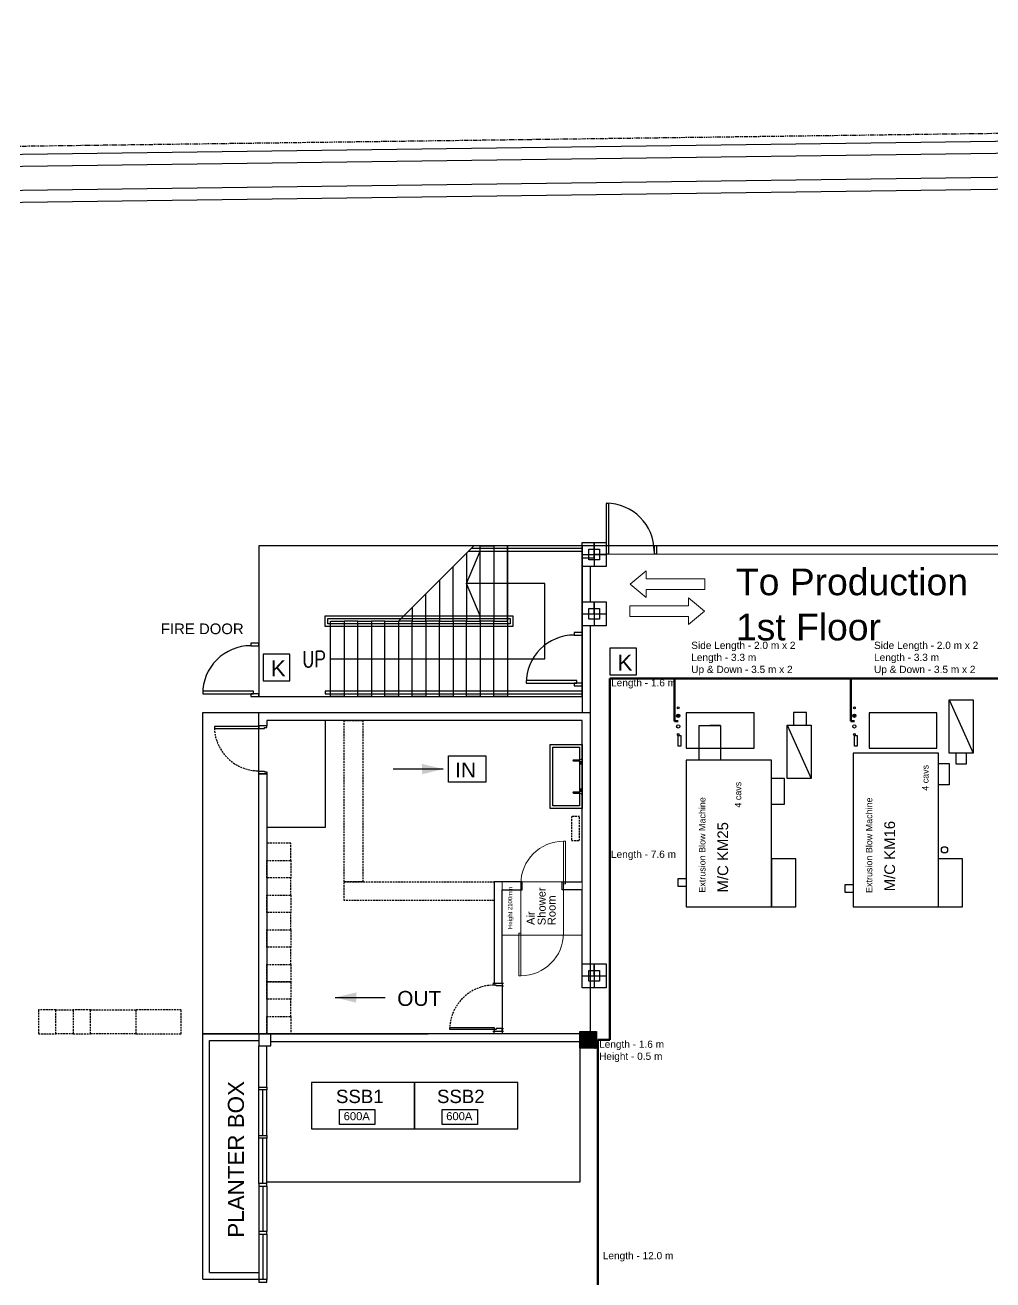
# Model space of a CAD drawing. Header units: millimetres. Extents: x -1052 to 3351, y 0 to 2015.
# Drawn here: x -738.2 to -470, y 1600.9 to 1948.7 of the extents above; entities that cross this region are included whole.
import ezdxf

# ---------------------------------------------------------------- set-up
doc = ezdxf.new("R2010")
doc.units = ezdxf.units.MM
doc.linetypes.add('HIDDEN', pattern=[0.375, 0.25, -0.125])
doc.linetypes.add('PHANTOM', pattern=[2.5, 1.25, -0.25, 0.25, -0.25, 0.25, -0.25])
for name, color, linetype, lineweight in [('0.4圖面線', 6, 'Continuous', 18), ('AM_0', 7, 'Continuous', 25), ('AM_6', 2, 'Continuous', 35), ('AM_CL', 7, 'Continuous', 15), ('Layer1', 50, 'Continuous', 25)]:
    doc.layers.add(name, color=color, linetype=linetype, lineweight=lineweight)
for name, color, linetype in [('11', 7, 'Continuous'), ('2', 7, 'Continuous'), ('4', 9, 'Continuous'), ('9', 9, 'Continuous'), ('BOMBA', 10, 'Continuous'), ('BOUNDARY', 6, 'PHANTOM'), ('COLUMN', 3, 'Continuous'), ('DRAIN', 5, 'Continuous'), ('Glass', 9, 'Continuous'), ('Machine', 7, 'Continuous'), ('New Renovation', 7, 'Continuous'), ('SWHO SPEC Standard', 7, 'Continuous'), ('TITLE', 7, 'Continuous'), ('WALL', 2, 'Continuous')]:
    doc.layers.add(name, color=color, linetype=linetype)
doc.styles.get("Standard").update_dxf_attribs({"font": 'arial.ttf'})
doc.styles.add('SWHO SPEC.2 Standard', font='romans.shx', dxfattribs={"width": 0.8})
pattern_1 = [(45, (-1475.29492, 7703.07903), (-0.1359721316, 0.1359721316), [])]

# ---------------------------------------------------------------- blocks, each defined once
blk = doc.blocks.new('A$C7DA8429F')
at = {"layer": 'New Renovation'}
blk.add_line((4030, 2819), (2620, 1409), dxfattribs=at)
for points in [[(6060, 2819), (0, 2819), (0, 0), (6060, 0)], [(6060, 2769), (3980, 2769), (3930, 2719), (6060, 2719)], [(4150, 1409), (4150, 2819), (4405, 2819), (4405, 1409)], [(4660, 1409), (4660, 2819), (4405, 2819), (4405, 1409)], [(4660, 0), (6060, 0), (6060, 2819), (4660, 2819)], [(1245, 1509), (4760, 1509), (4760, 1309), (1245, 1309)], [(4710, 1359), (1295, 1359), (1295, 1459), (4710, 1459)], [(1600, 1409), (1600, 0), (1345, 0), (1345, 1409)], [(1600, 1409), (1600, 0), (1855, 0), (1855, 1409)], [(2110, 1409), (2110, 0), (1855, 0), (1855, 1409)], [(2110, 1409), (2110, 0), (2365, 0), (2365, 1409)], [(2620, 1409), (2620, 0), (2365, 0), (2365, 1409)], [(2620, 1409), (2620, 0), (2875, 0), (2875, 1409)], [(3130, 1409), (3130, 0), (2875, 0), (2875, 1409)], [(3130, 1409), (3130, 0), (3385, 0), (3385, 1409)], [(3640, 1409), (3640, 0), (3385, 0), (3385, 1409)], [(3640, 1409), (3640, 0), (3895, 0), (3895, 1409)], [(4150, 1409), (4150, 0), (3895, 0), (3895, 1409)], [(4150, 1409), (4150, 0), (4405, 0), (4405, 1409)], [(4660, 1409), (4660, 0), (4405, 0), (4405, 1409)], [(6060, 100), (1245, 100), (1245, 50), (6060, 50)]]:
    blk.add_lwpolyline(points, close=True, dxfattribs=at)
for points in [[(3895, 2684), (3895, 1409), (3640, 1409), (3640, 2429)], [(3895, 2114), (3895, 1409), (4150, 1409), (4150, 2819), (4030, 2819)], [(4150, 1509), (3895, 2114), (4150, 2719)], [(3385, 2174), (3385, 1409), (3640, 1409), (3640, 2429)], [(3385, 2174), (3385, 1409), (3130, 1409), (3130, 1919)], [(1345, 705), (5360, 705), (5360, 2114), (3895, 2114)], [(2875, 1664), (2875, 1409), (3130, 1409), (3130, 1919)], [(2875, 1664), (2875, 1409), (2620, 1409)]]:
    blk.add_lwpolyline(points, dxfattribs=at)
at = {"layer": 'SWHO SPEC Standard', "color": 0, "insert": (1258, 846), "char_height": 300, "width": 7500, "attachment_point": 3, "style": 'SWHO SPEC.2 Standard'}
blk.add_mtext('UP', dxfattribs=at)

msp = doc.modelspace()

# ---------------------------------------------------------------- hatches: boundary and pattern name
h = msp.add_hatch()
h.set_pattern_fill('_U', color=0, scale=0.192294, angle=45, style=0, pattern_type=0)
h.set_pattern_definition(pattern_1)
h.paths.add_polyline_path([(-579.8765, 1669.7413), (-584.5021, 1669.7413), (-584.5021, 1665.1158), (-579.8765, 1665.1158)])
h = msp.add_hatch()
h.set_pattern_fill('_U', color=0, scale=0.192294, angle=45, style=0, pattern_type=0)
h.set_pattern_definition(pattern_1)
h.paths.add_polyline_path([(-579.8765, 1669.7413), (-584.5021, 1669.7413), (-584.5021, 1665.1158), (-579.8765, 1665.1158)])

# ---------------------------------------------------------------- linework, layer by layer
for p, q in [((-583.8503, 1782.2116), (-583.8503, 1788.8679)), ((-583.8503, 1788.8679), (-577.194, 1788.8679)), ((-580.5221, 1788.8679), (-580.5221, 1782.2116)), ((-580.5221, 1785.5398), (-580.5221, 1788.8679)), ((-577.194, 1788.8679), (-577.194, 1782.2116)), ((-583.8503, 1785.5398), (-577.194, 1785.5398)), ((-577.194, 1782.2116), (-583.8503, 1782.2116)), ((-521.7246, 1758.2104), (-525.2746, 1758.2104)), ((-525.2746, 1758.2104), (-525.2746, 1755.8062)), ((-521.7246, 1755.8062), (-521.7246, 1758.2104)), ((-551.4561, 1745.0102), (-551.4561, 1754.6249)), ((-551.4561, 1754.6249), (-547.0186, 1754.6249)), ((-545.5394, 1754.6249), (-548.4978, 1754.6249)), ((-547.0186, 1754.6249), (-545.5394, 1754.6249)), ((-545.5394, 1754.6249), (-545.5394, 1745.0102)), ((-527.0496, 1754.6604), (-520.3933, 1739.8686)), ((-525.2746, 1755.8062), (-525.2746, 1754.6604)), ((-521.7246, 1754.6604), (-521.7246, 1755.8062)), ((-485.1149, 1704.3327), (-485.1149, 1746.9332)), ((-622.3538, 1742.5242), (-636.2445, 1742.5242)), ((-485.1149, 1744.0281), (-482.1565, 1744.0281)), ((-482.1565, 1744.0281), (-482.1565, 1738.1114)), ((-527.7892, 1739.8686), (-531.3392, 1739.8686)), ((-482.1565, 1738.1114), (-485.1149, 1738.1114)), ((-583.8503, 1681.8491), (-583.8503, 1688.5054)), ((-583.8503, 1688.5054), (-577.194, 1688.5054)), ((-580.5221, 1688.5054), (-580.5221, 1681.8491)), ((-580.5221, 1685.1773), (-580.5221, 1688.5054)), ((-577.194, 1688.5054), (-577.194, 1681.8491)), ((-583.8503, 1685.1773), (-577.194, 1685.1773)), ((-577.194, 1681.8491), (-583.8503, 1681.8491)), ((-652.3177, 1679.2084), (-638.427, 1679.2084))]:
    msp.add_line(p, q)
at = {"color": 0}
for p, q in [((-508.7818, 1746.9332), (-508.7818, 1704.3327)), ((-485.1149, 1746.9332), (-508.7818, 1746.9332)), ((-555.0062, 1745.0102), (-555.0062, 1704.3327)), ((-531.3392, 1745.0102), (-555.0062, 1745.0102)), ((-531.3392, 1704.3327), (-531.3392, 1745.0102)), ((-527.7892, 1732.7685), (-527.7892, 1739.8686)), ((-531.3392, 1732.7685), (-527.7892, 1732.7685)), ((-478.4585, 1717.6454), (-485.1149, 1717.6454)), ((-478.4585, 1704.3327), (-478.4585, 1717.6454)), ((-555.0062, 1704.3327), (-531.3392, 1704.3327)), ((-508.7818, 1704.3327), (-485.1149, 1704.3327)), ((-485.1149, 1704.3327), (-478.4585, 1704.3327))]:
    msp.add_line(p, q, dxfattribs=at)
for points in [[(-580.5163, 1804.3441), (-580.5163, 1802.1252), (-448.5881, 1802.1248), (-448.588, 1804.3436)], [(-582.0013, 1787.0189), (-579.0429, 1787.0189), (-579.0429, 1784.0606), (-582.0013, 1784.0606)], [(-520.3933, 1739.8686), (-527.0496, 1739.8686), (-527.0496, 1754.6604), (-520.3933, 1754.6604)], [(-620.8746, 1738.9002), (-620.8746, 1746.1482), (-610.5204, 1746.1482), (-610.5204, 1738.9002)], [(-480.3075, 1743.9748), (-477.3492, 1743.9748), (-477.3492, 1746.9332), (-480.3075, 1746.9332)], [(-531.3392, 1704.3327), (-524.6829, 1704.3327), (-524.6829, 1717.6454), (-531.3392, 1717.6454)], [(-555.0062, 1709.9583), (-557.2249, 1709.9583), (-557.2249, 1712.1771), (-555.0062, 1712.1771)], [(-508.7818, 1708.2687), (-511.0005, 1708.2687), (-511.0005, 1710.4875), (-508.7818, 1710.4875)], [(-582.0013, 1686.6565), (-579.0429, 1686.6565), (-579.0429, 1683.6981), (-582.0013, 1683.6981)], [(-651.0836, 1648.1976), (-641.295, 1648.1976), (-641.295, 1644.0137), (-651.0836, 1644.0137)], [(-622.6652, 1648.1976), (-612.8766, 1648.1976), (-612.8766, 1644.0137), (-622.6652, 1644.0137)]]:
    msp.add_lwpolyline(points, close=True)
for points in [[(-482.1565, 1761.725), (-475.5002, 1761.725), (-475.5002, 1755.8062)], [(-482.1565, 1755.8062), (-482.1565, 1761.725)], [(-475.5002, 1755.8062), (-475.5002, 1746.9332), (-482.1565, 1746.9332), (-482.1565, 1755.8062)]]:
    msp.add_lwpolyline(points)
at = {"color": 3}
for centre, radius in [((-557.225, 1757.2874), 0.4475), ((-557.225, 1759.5062), 0.2515), ((-508.412, 1757.2874), 0.4475), ((-508.412, 1759.5062), 0.2515), ((-557.225, 1754.329), 0.4475), ((-508.412, 1754.329), 0.4475)]:
    msp.add_circle(centre, radius, dxfattribs=at)
at = {"color": 0}
msp.add_circle((-483.4299, 1720.1244), 0.8679, dxfattribs=at)
for points in [[(-628.2965, 1743.9423), (-628.1727, 1741.0678), (-622.3538, 1742.5242)], [(-646.375, 1680.6265), (-646.4989, 1677.752), (-652.3177, 1679.2084)]]:
    msp.add_solid(points)
at = {"layer": '0.4圖面線'}
for p, q in [((-583.8483, 1711.2493), (-606.0361, 1711.2493)), ((-606.0361, 1711.2493), (-606.0361, 1696.4575)), ((-583.8483, 1696.4575), (-583.8483, 1711.2493)), ((-600.8589, 1710.6577), (-600.8589, 1697.0492)), ((-589.0255, 1697.0492), (-589.0255, 1710.6577)), ((-606.0361, 1696.4575), (-583.8483, 1696.4575))]:
    msp.add_line(p, q, dxfattribs=at)
for points in [[(-588.5078, 1722.4911), (-589.0255, 1722.4911), (-589.0255, 1710.6577), (-588.5078, 1710.6577)], [(-601.3766, 1685.2157), (-600.8589, 1685.2157), (-600.8589, 1697.0492), (-601.3766, 1697.0492)]]:
    msp.add_lwpolyline(points, close=True, dxfattribs=at)
for centre, start, end in [((-589.0255, 1710.6577), 90, 180), ((-600.8589, 1697.0492), 270, 0)]:
    msp.add_arc(centre, 11.8335, start, end, dxfattribs=at)
at = {"layer": '11'}
for p, q in [((-673.4654, 1640.9927), (-673.465, 1653.5658)), ((-671.2466, 1640.9927), (-671.2462, 1653.5657)), ((-673.4658, 1627.6801), (-673.4654, 1640.2531)), ((-671.247, 1627.68), (-671.2466, 1640.2531)), ((-673.4658, 1626.9405), (-673.4662, 1614.3675)), ((-671.247, 1626.9404), (-671.2474, 1614.3674)), ((-673.4662, 1613.6279), (-673.4665, 1601.0548)), ((-671.2474, 1613.6278), (-671.2478, 1601.0548))]:
    msp.add_line(p, q, dxfattribs=at)
at = {"layer": '4'}
for p, q in [((-689.012, 1669.1006), (-673.4806, 1669.101)), ((-689.01, 1601.16), (-689.012, 1669.1006)), ((-687.1629, 1667.2517), (-673.4805, 1667.2521)), ((-687.1611, 1603.009), (-687.1629, 1667.2517)), ((-689.01, 1601.16), (-673.4665, 1601.16)), ((-687.1611, 1603.009), (-673.4665, 1603.009))]:
    msp.add_line(p, q, dxfattribs=at)
for points in [[(-673.465, 1653.5658), (-673.465, 1654.3054), (-671.2462, 1654.3053), (-671.2462, 1653.5657)], [(-673.4654, 1640.2531), (-673.4654, 1640.9927), (-671.2466, 1640.9927), (-671.2466, 1640.2531)], [(-673.4658, 1627.6801), (-673.4658, 1626.9405), (-671.247, 1626.9404), (-671.247, 1627.68)], [(-673.4662, 1614.3675), (-673.4662, 1613.6279), (-671.2474, 1613.6278), (-671.2474, 1614.3674)], [(-673.4665, 1601.0548), (-673.4666, 1600.3152), (-671.2478, 1600.3152), (-671.2478, 1601.0548)]]:
    msp.add_lwpolyline(points, close=True, dxfattribs=at)
at = {"layer": '9'}
for p, q in [((-689.01, 1603.009), (-689.012, 1669.1006)), ((-689.012, 1669.1006), (-626.5597, 1669.0939)), ((-584.1372, 1669.0927), (-583.8483, 1669.0927)), ((-584.1372, 1669.0927), (-583.8483, 1669.0927))]:
    msp.add_line(p, q, dxfattribs=at)
at = {"layer": 'AM_0'}
for p, q in [((-583.8444, 1804.3476), (-583.8457, 1758.2134)), ((-581.6258, 1798.6305), (-581.6261, 1788.8679)), ((-581.6263, 1782.2116), (-581.6296, 1758.2134)), ((-482.1565, 1761.725), (-479.493, 1755.8062)), ((-479.493, 1755.8062), (-475.5002, 1746.9332)), ((-582.1893, 1669.7413), (-582.1893, 1665.1158)), ((-584.5021, 1667.4286), (-579.8765, 1667.4286)), ((-584.5021, 1665.1158), (-584.5021, 1627.9736)), ((-658.8211, 1655.6343), (-658.8211, 1642.7654)), ((-630.2728, 1655.6343), (-658.8211, 1655.6343)), ((-630.2728, 1642.7654), (-630.2728, 1655.6343)), ((-630.2728, 1655.6343), (-630.2728, 1642.7654)), ((-601.7246, 1655.6343), (-630.2728, 1655.6343)), ((-601.7246, 1642.7654), (-601.7246, 1655.6343)), ((-658.8211, 1642.7654), (-630.2728, 1642.7654)), ((-630.2728, 1642.7654), (-601.7246, 1642.7654)), ((-584.5021, 1627.9736), (-671.247, 1627.9736))]:
    msp.add_line(p, q, dxfattribs=at)
for points in [[(-556.4854, 1748.9004), (-557.225, 1748.9004), (-557.225, 1751.8588), (-556.4854, 1751.8588)], [(-507.6724, 1748.9004), (-508.412, 1748.9004), (-508.412, 1751.8588), (-507.6724, 1751.8588)], [(-584.5021, 1669.7413), (-579.8765, 1669.7413), (-579.8765, 1665.1158), (-584.5021, 1665.1158)], [(-584.5021, 1669.7413), (-579.8765, 1669.7413), (-579.8765, 1665.1158), (-584.5021, 1665.1158)]]:
    msp.add_lwpolyline(points, close=True, dxfattribs=at)
for centre in [(-557.225, 1757.2874), (-508.412, 1757.2874)]:
    msp.add_circle(centre, 0.2431, dxfattribs=at)
at = {"layer": 'AM_CL'}
for p, q in [((-570.5263, 1793.7782), (-566.0887, 1797.4761)), ((-566.0887, 1797.4761), (-566.0887, 1795.2574)), ((-566.0887, 1795.2574), (-549.8177, 1795.2574)), ((-549.8177, 1795.2574), (-549.8177, 1792.299)), ((-566.0887, 1790.0802), (-570.5263, 1793.7782)), ((-549.8177, 1792.299), (-566.0887, 1792.299)), ((-566.0887, 1792.299), (-566.0887, 1790.0802)), ((-554.3485, 1787.7926), (-570.6195, 1787.7926)), ((-570.6195, 1787.7926), (-570.6195, 1784.8343)), ((-549.911, 1786.3135), (-554.3485, 1790.0114)), ((-554.3485, 1790.0114), (-554.3485, 1787.7926)), ((-570.6195, 1784.8343), (-554.3485, 1784.8343)), ((-554.3485, 1782.6155), (-549.911, 1786.3135)), ((-554.3485, 1784.8343), (-554.3485, 1782.6155))]:
    msp.add_line(p, q, dxfattribs=at)
at = {"layer": 'BOMBA'}
for points in [[(-577.194, 1802.1252), (-576.4544, 1802.1252), (-576.454, 1816.1569), (-577.1935, 1816.1569)], [(-563.8813, 1802.1259), (-563.1417, 1802.1259), (-563.1416, 1804.3447), (-563.8812, 1804.3447)], [(-672.2602, 1774.3833), (-672.2602, 1766.9874), (-664.8643, 1766.9874), (-664.8643, 1774.3833)], [(-576.1983, 1776.0096), (-576.1983, 1768.6137), (-568.8024, 1768.6137), (-568.8024, 1776.0096)]]:
    msp.add_lwpolyline(points, close=True, dxfattribs=at)
msp.add_arc((-577.1939, 1802.8648), 13.3126, 359.998327, 89.998327, dxfattribs=at)
at = {"layer": 'BOUNDARY'}
msp.add_line((-1051.5332, 1911.0744), (1803.3539, 1948.7238), dxfattribs=at)
msp.add_line((-1051.5332, 1911.0744), (1803.3539, 1948.7238), dxfattribs=at)
at = {"layer": 'COLUMN'}
for points in [[(-583.8445, 1801.0194), (-580.5163, 1801.0193), (-580.5162, 1804.3475), (-583.8444, 1804.3476)], [(-673.4647, 1665.7671), (-670.1365, 1665.767), (-670.1364, 1669.0952), (-673.4646, 1669.0953)], [(-673.4647, 1665.7671), (-670.1365, 1665.767), (-670.1364, 1669.0952), (-673.4646, 1669.0953)], [(-583.8533, 1669.0927), (-580.5252, 1669.0926), (-580.5253, 1665.7644), (-583.8534, 1665.7645)], [(-583.8533, 1669.0927), (-580.5252, 1669.0926), (-580.5253, 1665.7644), (-583.8534, 1665.7645)], [(-583.8484, 1665.7645), (-580.5203, 1665.7644), (-580.5202, 1669.0926), (-583.8483, 1669.0927)], [(-583.8484, 1665.7645), (-580.5203, 1665.7644), (-580.5202, 1669.0926), (-583.8483, 1669.0927)]]:
    msp.add_lwpolyline(points, close=True, dxfattribs=at)
at = {"layer": 'DRAIN'}
for p, q in [((-1024.9117, 1909.2065), (1788.7577, 1946.3124)), ((-1024.9117, 1909.2065), (1788.7577, 1946.3124)), ((-1024.9118, 1905.8781), (1785.8888, 1942.9461)), ((-1024.9118, 1905.8781), (1785.8888, 1942.9461)), ((-1024.912, 1899.2212), (1780.151, 1936.2135)), ((-1024.912, 1899.2212), (1780.151, 1936.2135)), ((-922.795, 1897.2397), (1778.9433, 1932.8694)), ((-922.795, 1897.2397), (1778.9433, 1932.8694))]:
    msp.add_line(p, q, dxfattribs=at)
for centre in [(-557.225, 1752.1103), (-508.412, 1752.1103)]:
    msp.add_circle(centre, 0.2515, dxfattribs=at)
at = {"layer": 'Glass'}
for p, q in [((-672.356, 1640.9927), (-672.3556, 1653.5657)), ((-672.3564, 1627.6801), (-672.356, 1640.2531)), ((-672.3564, 1626.9405), (-672.3568, 1614.3674)), ((-672.3568, 1613.6278), (-672.3572, 1601.0548))]:
    msp.add_line(p, q, dxfattribs=at)
at = {"layer": 'Layer1', "color": 30, "linetype": 'Continuous', "lineweight": 100, "true_color": 0xff9701}
for p, q in [((-576.194, 1667.4286), (-576.1983, 1767.6137)), ((-576.1983, 1767.6137), (-416.9631, 1767.6137)), ((-558.225, 1755.8062), (-558.225, 1767.6137)), ((-509.412, 1755.8062), (-509.412, 1767.6137)), ((-557.225, 1755.8062), (-558.225, 1755.8062)), ((-509.412, 1755.8062), (-508.412, 1755.8062)), ((-579.5252, 1667.4286), (-579.5252, 1466.8978)), ((-579.5252, 1667.4286), (-577.194, 1667.4286)), ((-577.194, 1667.4286), (-576.194, 1667.4286))]:
    msp.add_line(p, q, dxfattribs=at)
at = {"layer": 'Machine', "color": 2}
for points in [[(-536.2205, 1758.1009), (-555.0062, 1758.1009), (-555.0062, 1755.8062)], [(-536.2205, 1755.8062), (-536.2205, 1758.1009)], [(-485.5586, 1758.1009), (-504.3442, 1758.1009), (-504.3442, 1755.8062)], [(-485.5586, 1755.8062), (-485.5586, 1758.1009)], [(-555.0062, 1755.8062), (-555.0062, 1748.3383), (-536.2205, 1748.3383), (-536.2205, 1755.8062)], [(-504.3442, 1755.8062), (-504.3442, 1748.3383), (-485.5586, 1748.3383), (-485.5586, 1755.8062)]]:
    msp.add_lwpolyline(points, dxfattribs=at)
at = {"layer": 'New Renovation'}
for p, q in [((-673.4867, 1741.2028), (-673.4867, 1754.5154)), ((-586.2581, 1745.0486), (-584.557, 1745.0486)), ((-586.2581, 1744.7528), (-584.557, 1744.7528)), ((-584.2625, 1744.5336), (-584.2625, 1743.8173)), ((-584.1737, 1743.8173), (-584.2625, 1743.8173)), ((-584.1737, 1744.5336), (-584.1737, 1743.8173)), ((-671.268, 1741.2028), (-673.4867, 1741.2028)), ((-586.2581, 1736.1735), (-584.557, 1736.1735)), ((-586.2581, 1735.8777), (-584.557, 1735.8777)), ((-584.2625, 1736.3928), (-584.2625, 1737.1091)), ((-584.1737, 1737.1091), (-584.2625, 1737.1091)), ((-584.1737, 1736.3928), (-584.1737, 1737.1091)), ((-608.6246, 1683.1449), (-605.6663, 1683.1449)), ((-606.0361, 1683.1449), (-606.0361, 1669.8322)), ((-606.0361, 1682.4053), (-605.6663, 1682.4053)), ((-608.6246, 1669.8322), (-605.6663, 1669.8322)), ((-606.0361, 1670.5718), (-605.6663, 1670.5718))]:
    msp.add_line(p, q, dxfattribs=at)
for points in [[(-673.4859, 1776.7031), (-673.486, 1777.4427), (-675.7048, 1777.4428), (-675.7048, 1776.7032)], [(-583.846, 1779.6615), (-583.846, 1780.4011), (-586.0648, 1780.4011), (-586.0648, 1779.6615)], [(-585.3252, 1766.349), (-585.3252, 1767.0885), (-599.3569, 1767.0881), (-599.3569, 1766.3485)], [(-674.9652, 1763.3906), (-674.9652, 1764.1302), (-688.9969, 1764.1298), (-688.9968, 1763.3902)], [(-675.7044, 1763.3906), (-675.7044, 1762.651), (-673.4855, 1762.6509), (-673.4855, 1763.3905)], [(-586.0644, 1766.349), (-586.0644, 1765.6094), (-583.8456, 1765.6093), (-583.8456, 1766.3489)], [(-581.6296, 1669.0927), (-689.0182, 1669.0927), (-689.0182, 1758.2134), (-581.6296, 1758.2134)], [(-583.8483, 1681.8432), (-583.8483, 1709.0306), (-589.3953, 1709.0306), (-589.3953, 1711.2493), (-583.8483, 1711.2493), (-583.8483, 1755.9946), (-671.268, 1755.9946), (-671.268, 1754.5154), (-673.4867, 1754.5154), (-673.4867, 1758.2134), (-581.6296, 1758.2134), (-581.6296, 1681.8432)], [(-685.764, 1754.2935), (-685.764, 1753.7758), (-673.4867, 1753.7758), (-673.4867, 1754.2935)], [(-671.8596, 1753.9977), (-671.268, 1753.9977), (-671.268, 1754.5154), (-673.4867, 1754.5154), (-673.4867, 1753.7758), (-671.8596, 1753.7758)], [(-583.8483, 1731.5881), (-592.7234, 1731.5881), (-592.7234, 1749.3383), (-583.8483, 1749.3383)], [(-584.5879, 1732.3277), (-591.9838, 1732.3277), (-591.9838, 1748.5987), (-584.5879, 1748.5987)], [(-671.8596, 1741.7205), (-671.268, 1741.7205), (-671.268, 1741.2028), (-673.4867, 1741.2028), (-673.4867, 1741.9424), (-671.8596, 1741.9424)], [(-671.268, 1669.0882), (-673.4867, 1669.0882), (-673.4867, 1741.2028), (-671.268, 1741.2028)], [(-606.0361, 1683.1449), (-606.0361, 1709.0306), (-600.4891, 1709.0306), (-600.4891, 1711.2493), (-608.2548, 1711.2493), (-608.2548, 1683.1449)], [(-607.6632, 1682.6272), (-608.2548, 1682.6272), (-608.2548, 1683.1449), (-606.0361, 1683.1449), (-606.0361, 1682.4053), (-607.6632, 1682.4053)], [(-620.532, 1670.35), (-620.532, 1670.8677), (-608.2548, 1670.8677), (-608.2548, 1670.35)], [(-607.6632, 1670.35), (-608.2548, 1670.35), (-608.2548, 1669.8322), (-606.0361, 1669.8322), (-606.0361, 1670.5718), (-607.6632, 1670.5718)], [(-608.2548, 1669.8322), (-606.0361, 1669.8322), (-606.0361, 1669.0915), (-608.2548, 1669.0915)]]:
    msp.add_lwpolyline(points, close=True, dxfattribs=at)
msp.add_lwpolyline([(-671.268, 1726.4109), (-654.997, 1726.4109), (-654.997, 1755.9946)], dxfattribs=at)
at = {"layer": 'New Renovation', "linetype": 'HIDDEN', "ltscale": 2}
for points in [[(-644.6427, 1755.9946), (-644.6427, 1711.2493), (-649.8198, 1711.2493), (-649.8198, 1755.9946)], [(-586.8067, 1722.713), (-584.5879, 1722.713), (-584.5879, 1729.3693), (-586.8067, 1729.3693)], [(-664.6117, 1717.1721), (-664.6117, 1721.9794), (-671.268, 1721.9794), (-671.268, 1717.1721)], [(-664.6117, 1717.1721), (-664.6117, 1712.3647), (-671.268, 1712.3647), (-671.268, 1717.1721)], [(-664.6117, 1707.5574), (-664.6117, 1712.3647), (-671.268, 1712.3647), (-671.268, 1707.5574)], [(-649.8198, 1711.2493), (-608.2548, 1711.2493), (-608.2548, 1706.0722), (-649.8198, 1706.0722)], [(-664.6117, 1707.5574), (-664.6117, 1702.7501), (-671.268, 1702.7501), (-671.268, 1707.5574)], [(-664.6117, 1697.9427), (-664.6117, 1702.7501), (-671.268, 1702.7501), (-671.268, 1697.9427)], [(-664.6117, 1697.9427), (-664.6117, 1693.1354), (-671.268, 1693.1354), (-671.268, 1697.9427)], [(-664.6117, 1688.328), (-664.6117, 1693.1354), (-671.268, 1693.1354), (-671.268, 1688.328)], [(-664.6117, 1688.328), (-664.6117, 1683.5207), (-671.268, 1683.5207), (-671.268, 1688.328)], [(-664.6117, 1683.5207), (-664.6117, 1678.7134), (-671.268, 1678.7134), (-671.268, 1683.5207)], [(-664.6117, 1673.906), (-664.6117, 1678.7134), (-671.268, 1678.7134), (-671.268, 1673.906)], [(-729.7083, 1675.749), (-734.5157, 1675.749), (-734.5157, 1669.0927), (-729.7083, 1669.0927)], [(-729.7083, 1675.749), (-724.901, 1675.749), (-724.901, 1669.0927), (-729.7083, 1669.0927)], [(-720.0937, 1675.749), (-724.901, 1675.749), (-724.901, 1669.0927), (-720.0937, 1669.0927)], [(-707.5206, 1669.0927), (-720.0937, 1669.0927), (-720.0937, 1675.749), (-707.5206, 1675.749)], [(-707.5206, 1669.0927), (-694.9476, 1669.0927), (-694.9476, 1675.749), (-707.5206, 1675.749)], [(-664.6117, 1673.906), (-664.6117, 1669.0987), (-671.268, 1669.0987), (-671.268, 1673.906)]]:
    msp.add_lwpolyline(points, close=True, dxfattribs=at)
at = {"layer": 'New Renovation'}
for centre in [(-584.2181, 1744.9007), (-584.2181, 1736.0256)]:
    msp.add_circle(centre, 0.3698, dxfattribs=at)
for centre, radius, start, end in [((-586.0648, 1766.3489), 13.3126, 90.001673, 180.001673), ((-675.7048, 1763.3906), 13.3126, 90.001673, 180.001673), ((-586.2581, 1744.9007), 0.1479, 90, 270), ((-586.2581, 1736.0256), 0.1479, 90, 270)]:
    msp.add_arc(centre, radius, start, end, dxfattribs=at)
at = {"layer": 'New Renovation', "linetype": 'HIDDEN', "ltscale": 2}
for centre, start, end in [((-673.4708, 1754.3216), 182.541938, 269.925807), ((-608.2389, 1670.3219), 90.074193, 177.458062)]:
    msp.add_arc(centre, 12.3053, start, end, dxfattribs=at)
at = {"layer": 'TITLE'}
for p, q in [((-583.8503, 1798.6305), (-583.8503, 1805.2868)), ((-583.8503, 1805.2868), (-577.194, 1805.2868)), ((-580.5221, 1805.2868), (-580.5221, 1798.6305)), ((-580.5221, 1801.9587), (-580.5221, 1805.2868)), ((-577.194, 1805.2868), (-577.194, 1798.6305)), ((-583.8503, 1801.9587), (-577.194, 1801.9587)), ((-577.194, 1798.6305), (-583.8503, 1798.6305))]:
    msp.add_line(p, q, dxfattribs=at)
msp.add_lwpolyline([(-582.0013, 1803.4379), (-579.0429, 1803.4379), (-579.0429, 1800.4795), (-582.0013, 1800.4795)], close=True, dxfattribs=at)
at = {"layer": 'WALL'}
for p, q in [((-670.1365, 1665.767), (-670.1364, 1669.0952)), ((-670.1365, 1665.767), (-670.1364, 1669.0952)), ((-644.1916, 1666.8756), (-670.1365, 1666.8764)), ((-583.8483, 1669.0927), (-670.1364, 1669.0952)), ((-583.8483, 1669.0927), (-670.1364, 1669.0952)), ((-583.8484, 1666.8739), (-644.1916, 1666.8756)), ((-583.8484, 1666.8739), (-644.1916, 1666.8756)), ((-673.465, 1654.3054), (-673.4647, 1665.7671)), ((-673.465, 1654.3054), (-673.4647, 1665.7671)), ((-673.4647, 1665.7671), (-670.1365, 1665.767)), ((-673.4647, 1665.7671), (-670.1365, 1665.767)), ((-671.2462, 1654.3053), (-671.2459, 1665.767)), ((-671.2462, 1654.3053), (-671.2459, 1665.767)), ((-583.2937, 1665.7645), (-581.075, 1665.7644)), ((-583.2937, 1665.7645), (-581.075, 1665.7644)), ((-673.465, 1654.3054), (-671.2462, 1654.3053))]:
    msp.add_line(p, q, dxfattribs=at)

# ---------------------------------------------------------------- block references
at = {"layer": 'New Renovation', "color": 140, "xscale": 0.01479181789831161, "yscale": 0.01479181789831161, "zscale": 0.01479181789831161}
msp.add_blockref('A$C7DA8429F', (-673.4856, 1762.6509), dxfattribs=at)

# ---------------------------------------------------------------- texts
for s, p in [('IN', (-619.0316, 1740.1841)), ('OUT', (-635.1048, 1676.8683))]:
    msp.add_text(s, height=4.14171).set_placement(p)
at = {"attachment_point": 1}
for s, width, insert, char_height in [('SSB1', 1800.891253, (-652.0758, 1653.6331), 3.69795), ('SSB2', 1800.891253, (-624.0802, 1653.6331), 3.69795), ('600A', 741.842583, (-649.9444, 1647.4126), 2.21877), ('600A', 741.842583, (-621.526, 1647.4126), 2.21877)]:
    msp.add_mtext_dynamic_manual_height_columns(s, width=width, gutter_width=12.5, heights=[0], dxfattribs=dict(at, insert=insert, char_height=char_height))
at = {"layer": '0.4圖面線'}
for s, p in [('Shower', (-593.9731, 1699.2283)), ('Room', (-591.2172, 1699.2283)), ('Air', (-597.0119, 1699.2879))]:
    msp.add_text(s, height=2.21877, rotation=90, dxfattribs=at).set_placement(p)
at = {"layer": '2'}
for s, height, p in [('To Production', 7.395909, (-541.2399, 1790.6948)), ('1st Floor', 7.39591, (-541.2399, 1778.1867))]:
    msp.add_text(s, height=height, dxfattribs=at).set_placement(p)
msp.add_text('Height 2100mm', height=1.183345, rotation=90, dxfattribs=at).set_placement((-603.2464, 1698.1781))
at = {"layer": 'AM_6', "color": 7, "lineweight": -2, "attachment_point": 1, "rotation": 90}
for s, insert, char_height, width in [('4 cavs', (-489.6433, 1736.5008), 1.77502, 21.340091), ('4 cavs', (-541.5414, 1731.8202), 1.77502, 21.340091), ('Extrusion Blow Machine', (-551.4586, 1708.265), 1.775018, 50.67011), ('Extrusion Blow Machine', (-505.2342, 1708.1813), 1.775018, 50.67011), ('M/C KM25', (-546.3536, 1708.2963), 2.95836, 35.517196), ('M/C KM16', (-500.1098, 1708.6176), 2.95836, 37.25335)]:
    msp.add_mtext(s, dxfattribs=dict(at, insert=insert, char_height=char_height, width=width))
at = {"layer": 'BOMBA'}
for p in [(-574.0678, 1769.8206), (-670.1297, 1768.1943)]:
    msp.add_text('K', height=4.4375, dxfattribs=at).set_placement(p)
at = {"layer": 'Layer1', "color": 30, "true_color": 0xff9701, "char_height": 2, "width": 33.65023, "attachment_point": 1}
for s, insert in [('Side Length - 2.0 m x 2\\PLength - 3.3 m\\PUp & Down - 3.5 m x 2', (-553.6245, 1777.8086)), ('Side Length - 2.0 m x 2\\PLength - 3.3 m\\PUp & Down - 3.5 m x 2', (-502.9626, 1777.8086)), ('Length - 1.6 m', (-575.8365, 1767.4389)), ('Length - 7.6 m', (-575.8619, 1719.899)), ('Length - 1.6 m\\PHeight - 0.5 m', (-579.1634, 1667.2538)), ('Length - 12.0 m', (-578.1436, 1608.6492))]:
    msp.add_mtext(s, dxfattribs=dict(at, insert=insert))
at = {"layer": 'New Renovation'}
msp.add_text('FIRE DOOR', height=2.95836, dxfattribs=at).set_placement((-700.6033, 1779.9047))
at = {"layer": 'WALL'}
msp.add_text('PLANTER BOX', height=4.437545, rotation=90, dxfattribs=at).set_placement((-677.5934, 1612.6279))

doc.saveas('drawing.dxf')
